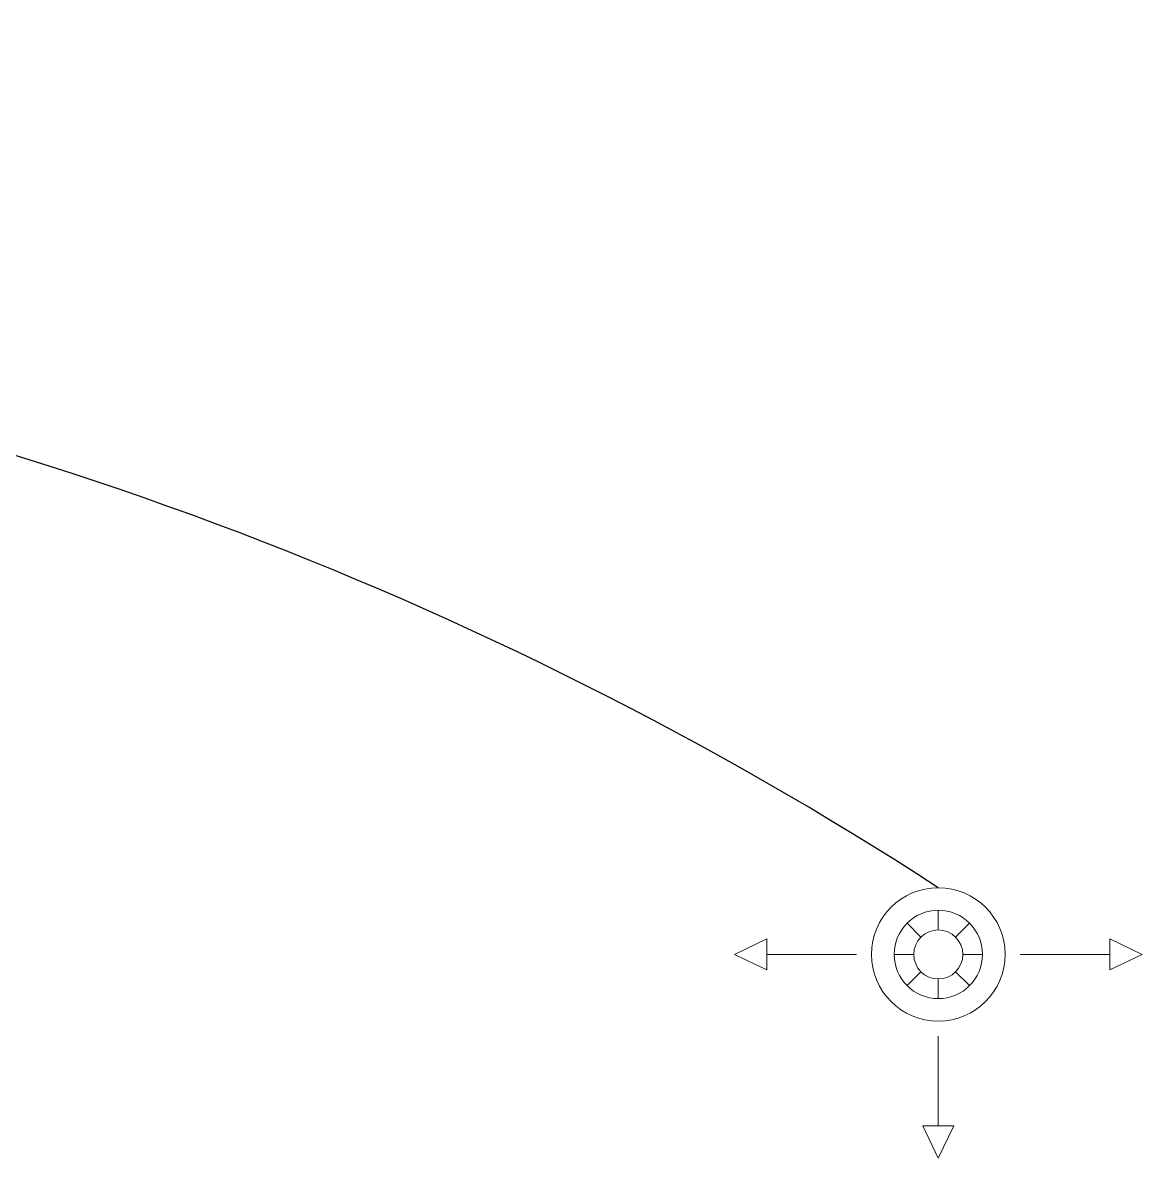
# Model space of a CAD drawing. Extents: x -1457 to 23780, y -2071 to 4205.
# Drawn here: x 4373.8 to 4596, y 552.5 to 778 of the extents above; entities that cross this region are included whole.
import ezdxf
from ezdxf.enums import TextEntityAlignment as Align

# ---------------------------------------------------------------- set-up
doc = ezdxf.new("R2010")
doc.units = 0
doc.header["$MEASUREMENT"] = 0
doc.linetypes.add('HIDDEN', pattern=[0.375, 0.25, -0.125])
doc.layers.get('0').update_dxf_attribs({"color": 9, "lineweight": 9})
doc.layers.add('-M-HV-MNF-TIP', color=168, linetype='Continuous', lineweight=9, plot=False)
for name, color, linetype, lineweight in [('32', 9, 'Continuous', 9), ('E-KABLO', 7, 'Continuous', 30), ('M-TEFRIS2-015', 129, 'Continuous', 9)]:
    doc.layers.add(name, color=color, linetype=linetype, lineweight=lineweight)
doc.styles.add('DEBI-BLOCK', font='arial.ttf', dxfattribs={"width": 0.8})

# ---------------------------------------------------------------- blocks, each defined once
blk = doc.blocks.new('2D-NZ1-265')
for p, q in [((0, 4.87), (0, 8.77)), ((-3.44, 3.44), (-6.2, 6.2)), ((3.44, 3.44), (6.2, 6.2)), ((-4.87, 0), (-8.77, 0)), ((4.87, 0), (8.77, 0)), ((-3.44, -3.44), (-6.2, -6.2)), ((3.44, -3.44), (6.2, -6.2)), ((0, -4.87), (0, -8.77))]:
    blk.add_line(p, q)
for points in [[(-0.01, 34.02), (-3.08, 34.02), (0, 40.49), (3.08, 34.02), (0, 34.02), (0, 16.25)], [(-34.02, -0.01), (-34.02, -3.08), (-40.49, 0), (-34.02, 3.08), (-34.02, 0), (-16.25, 0)], [(0.01, -34.02), (3.08, -34.02), (0, -40.49), (-3.08, -34.02), (0, -34.02), (0, -16.25)]]:
    blk.add_lwpolyline(points)
for radius in [13.25, 8.77, 4.87]:
    blk.add_circle((0, 0), radius)
at = {"layer": '-M-HV-MNF-TIP', "style": 'DEBI-BLOCK', "width": 0.8, "flags": 9}
for tag, p in [('X', (-3.36, -0.2)), ('Y', (-0.75, -0.2)), ('BLNAME', (-0.58, 1.16)), ('Z', (2.04, -0.2)), ('DEBI', (-3.36, -1.7))]:
    blk.add_attdef(tag, p, '', height=1, dxfattribs=at)
blk.add_attdef('KOT', text='', height=1, dxfattribs=at).set_placement((-0.81, 1.16), align=Align.RIGHT)

msp = doc.modelspace()

# ---------------------------------------------------------------- linework, layer by layer
at = {"layer": 'E-KABLO', "color": 6}
msp.add_arc((4154.3, -11.55), 736.64, 57.0004, 82.04496, dxfattribs=at)
at = {"layer": 'M-TEFRIS2-015', "linetype": 'HIDDEN', "lineweight": 0}
msp.add_lwpolyline([(1754.32, 730, -0.342283), (4527.5, 2199.66, -0.342283)], format="xyb", dxfattribs=at)
msp.add_arc((4088.57, -323.37), 2647.53, 80.45701, 156.55486, dxfattribs=at)

# ---------------------------------------------------------------- block references
at = {"layer": '32', "rotation": 90}
msp.add_blockref('2D-NZ1-265', (4555.5, 593), dxfattribs=at)

doc.saveas('drawing.dxf')
